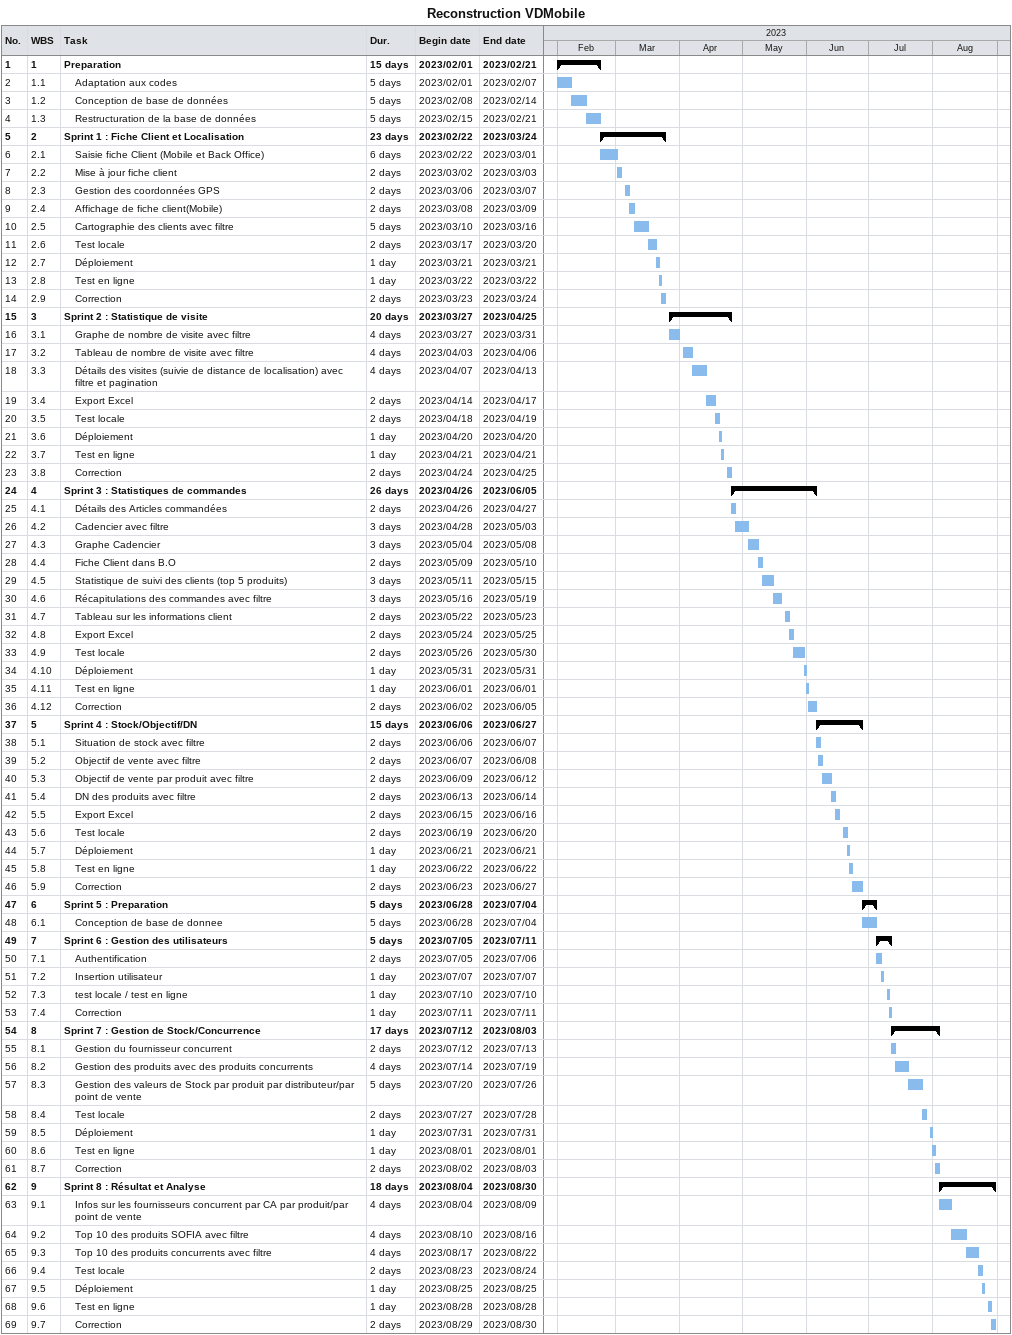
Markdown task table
Reconstruction VDMobile

| ID | WBS | Task | Duration | Start | Finish |
|---|---|---|---|---|---|
| 1 | 1 | **Preparation** | 15d | 2023-02-01 | 2023-02-21 |
| 2 | 1.1 | Adaptation aux codes | 5d | 2023-02-01 | 2023-02-07 |
| 3 | 1.2 | Conception de base de données | 5d | 2023-02-08 | 2023-02-14 |
| 4 | 1.3 | Restructuration de la base de données | 5d | 2023-02-15 | 2023-02-21 |
| 5 | 2 | **Sprint 1 : Fiche Client et Localisation** | 23d | 2023-02-22 | 2023-03-24 |
| 6 | 2.1 | Saisie fiche Client (Mobile et Back Office) | 6d | 2023-02-22 | 2023-03-01 |
| 7 | 2.2 | Mise à jour fiche client | 2d | 2023-03-02 | 2023-03-03 |
| 8 | 2.3 | Gestion des coordonnées GPS | 2d | 2023-03-06 | 2023-03-07 |
| 9 | 2.4 | Affichage de fiche client(Mobile) | 2d | 2023-03-08 | 2023-03-09 |
| 10 | 2.5 | Cartographie des clients avec filtre | 5d | 2023-03-10 | 2023-03-16 |
| 11 | 2.6 | Test locale | 2d | 2023-03-17 | 2023-03-20 |
| 12 | 2.7 | Déploiement | 1d | 2023-03-21 | 2023-03-21 |
| 13 | 2.8 | Test en ligne | 1d | 2023-03-22 | 2023-03-22 |
| 14 | 2.9 | Correction | 2d | 2023-03-23 | 2023-03-24 |
| 15 | 3 | **Sprint 2 : Statistique de visite** | 20d | 2023-03-27 | 2023-04-25 |
| 16 | 3.1 | Graphe de nombre de visite avec filtre | 4d | 2023-03-27 | 2023-03-31 |
| 17 | 3.2 | Tableau de nombre de visite avec filtre | 4d | 2023-04-03 | 2023-04-06 |
| 18 | 3.3 | Détails des visites (suivie de distance de localisation) avec filtre et pagination | 4d | 2023-04-07 | 2023-04-13 |
| 19 | 3.4 | Export Excel | 2d | 2023-04-14 | 2023-04-17 |
| 20 | 3.5 | Test locale | 2d | 2023-04-18 | 2023-04-19 |
| 21 | 3.6 | Déploiement | 1d | 2023-04-20 | 2023-04-20 |
| 22 | 3.7 | Test en ligne | 1d | 2023-04-21 | 2023-04-21 |
| 23 | 3.8 | Correction | 2d | 2023-04-24 | 2023-04-25 |
| 24 | 4 | **Sprint 3 : Statistiques de commandes** | 26d | 2023-04-26 | 2023-06-05 |
| 25 | 4.1 | Détails des Articles commandées | 2d | 2023-04-26 | 2023-04-27 |
| 26 | 4.2 | Cadencier avec filtre | 3d | 2023-04-28 | 2023-05-03 |
| 27 | 4.3 | Graphe Cadencier | 3d | 2023-05-04 | 2023-05-08 |
| 28 | 4.4 | Fiche Client dans B.O | 2d | 2023-05-09 | 2023-05-10 |
| 29 | 4.5 | Statistique de suivi des clients (top 5 produits) | 3d | 2023-05-11 | 2023-05-15 |
| 30 | 4.6 | Récapitulations des commandes avec filtre | 3d | 2023-05-16 | 2023-05-19 |
| 31 | 4.7 | Tableau sur les informations client | 2d | 2023-05-22 | 2023-05-23 |
| 32 | 4.8 | Export Excel | 2d | 2023-05-24 | 2023-05-25 |
| 33 | 4.9 | Test locale | 2d | 2023-05-26 | 2023-05-30 |
| 34 | 4.10 | Déploiement | 1d | 2023-05-31 | 2023-05-31 |
| 35 | 4.11 | Test en ligne | 1d | 2023-06-01 | 2023-06-01 |
| 36 | 4.12 | Correction | 2d | 2023-06-02 | 2023-06-05 |
| 37 | 5 | **Sprint 4 : Stock/Objectif/DN** | 15d | 2023-06-06 | 2023-06-27 |
| 38 | 5.1 | Situation de stock avec filtre | 2d | 2023-06-06 | 2023-06-07 |
| 39 | 5.2 | Objectif de vente avec filtre | 2d | 2023-06-07 | 2023-06-08 |
| 40 | 5.3 | Objectif de vente par produit avec filtre | 2d | 2023-06-09 | 2023-06-12 |
| 41 | 5.4 | DN des produits avec filtre | 2d | 2023-06-13 | 2023-06-14 |
| 42 | 5.5 | Export Excel | 2d | 2023-06-15 | 2023-06-16 |
| 43 | 5.6 | Test locale | 2d | 2023-06-19 | 2023-06-20 |
| 44 | 5.7 | Déploiement | 1d | 2023-06-21 | 2023-06-21 |
| 45 | 5.8 | Test en ligne | 1d | 2023-06-22 | 2023-06-22 |
| 46 | 5.9 | Correction | 2d | 2023-06-23 | 2023-06-27 |
| 47 | 6 | **Sprint 5 : Preparation** | 5d | 2023-06-28 | 2023-07-04 |
| 48 | 6.1 | Conception de base de donnee | 5d | 2023-06-28 | 2023-07-04 |
| 49 | 7 | **Sprint 6 : Gestion des utilisateurs** | 5d | 2023-07-05 | 2023-07-11 |
| 50 | 7.1 | Authentification | 2d | 2023-07-05 | 2023-07-06 |
| 51 | 7.2 | Insertion utilisateur | 1d | 2023-07-07 | 2023-07-07 |
| 52 | 7.3 | test locale / test en ligne | 1d | 2023-07-10 | 2023-07-10 |
| 53 | 7.4 | Correction | 1d | 2023-07-11 | 2023-07-11 |
| 54 | 8 | **Sprint 7 : Gestion de Stock/Concurrence** | 17d | 2023-07-12 | 2023-08-03 |
| 55 | 8.1 | Gestion du fournisseur concurrent | 2d | 2023-07-12 | 2023-07-13 |
| 56 | 8.2 | Gestion des produits avec des produits concurrents | 4d | 2023-07-14 | 2023-07-19 |
| 57 | 8.3 | Gestion des valeurs de Stock par produit par distributeur/par point de vente | 5d | 2023-07-20 | 2023-07-26 |
| 58 | 8.4 | Test locale | 2d | 2023-07-27 | 2023-07-28 |
| 59 | 8.5 | Déploiement | 1d | 2023-07-31 | 2023-07-31 |
| 60 | 8.6 | Test en ligne | 1d | 2023-08-01 | 2023-08-01 |
| 61 | 8.7 | Correction | 2d | 2023-08-02 | 2023-08-03 |
| 62 | 9 | **Sprint 8 : Résultat et Analyse** | 18d | 2023-08-04 | 2023-08-30 |
| 63 | 9.1 | Infos sur les fournisseurs concurrent par CA par produit/par point de vente | 4d | 2023-08-04 | 2023-08-09 |
| 64 | 9.2 | Top 10 des produits SOFIA avec filtre | 4d | 2023-08-10 | 2023-08-16 |
| 65 | 9.3 | Top 10 des produits concurrents avec filtre | 4d | 2023-08-17 | 2023-08-22 |
| 66 | 9.4 | Test locale | 2d | 2023-08-23 | 2023-08-24 |
| 67 | 9.5 | Déploiement | 1d | 2023-08-25 | 2023-08-25 |
| 68 | 9.6 | Test en ligne | 1d | 2023-08-28 | 2023-08-28 |
| 69 | 9.7 | Correction | 2d | 2023-08-29 | 2023-08-30 |
